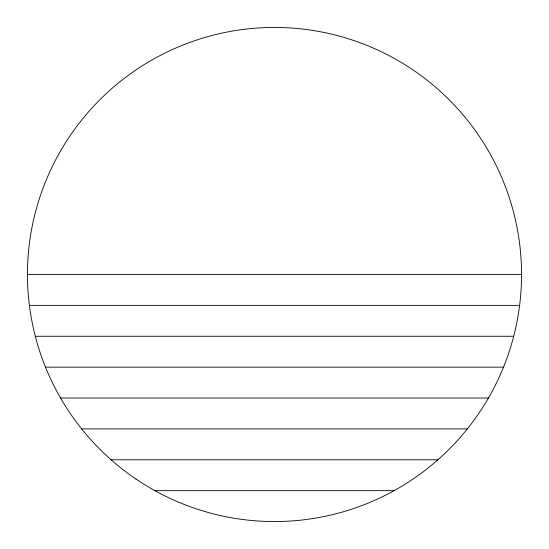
<?xml version="1.0" encoding="UTF-8"?>
<svg xmlns="http://www.w3.org/2000/svg" width="549" height="549" viewBox="0 0 549 549"><rect width="100%" height="100%" fill="white"/><g stroke="black" fill="none" stroke-linecap="round" stroke-linejoin="round"><path stroke-width="0.82" d="M27.45 274.5L521.55 274.5M29.385 305.381L519.615 305.381M35.294 336.262L513.706 336.262M45.478 367.144L503.522 367.144M60.548 398.025L488.452 398.025M81.65 428.906L467.35 428.906M111.09 459.788L437.91 459.788M154.9 490.669L394.1 490.669M136.028 479.092A247.05 247.05 0 0 0 520.919 292.123A247.05 247.05 0 0 0 166.553 52.279A247.05 247.05 0 0 0 136.028 479.092"/></g></svg>
